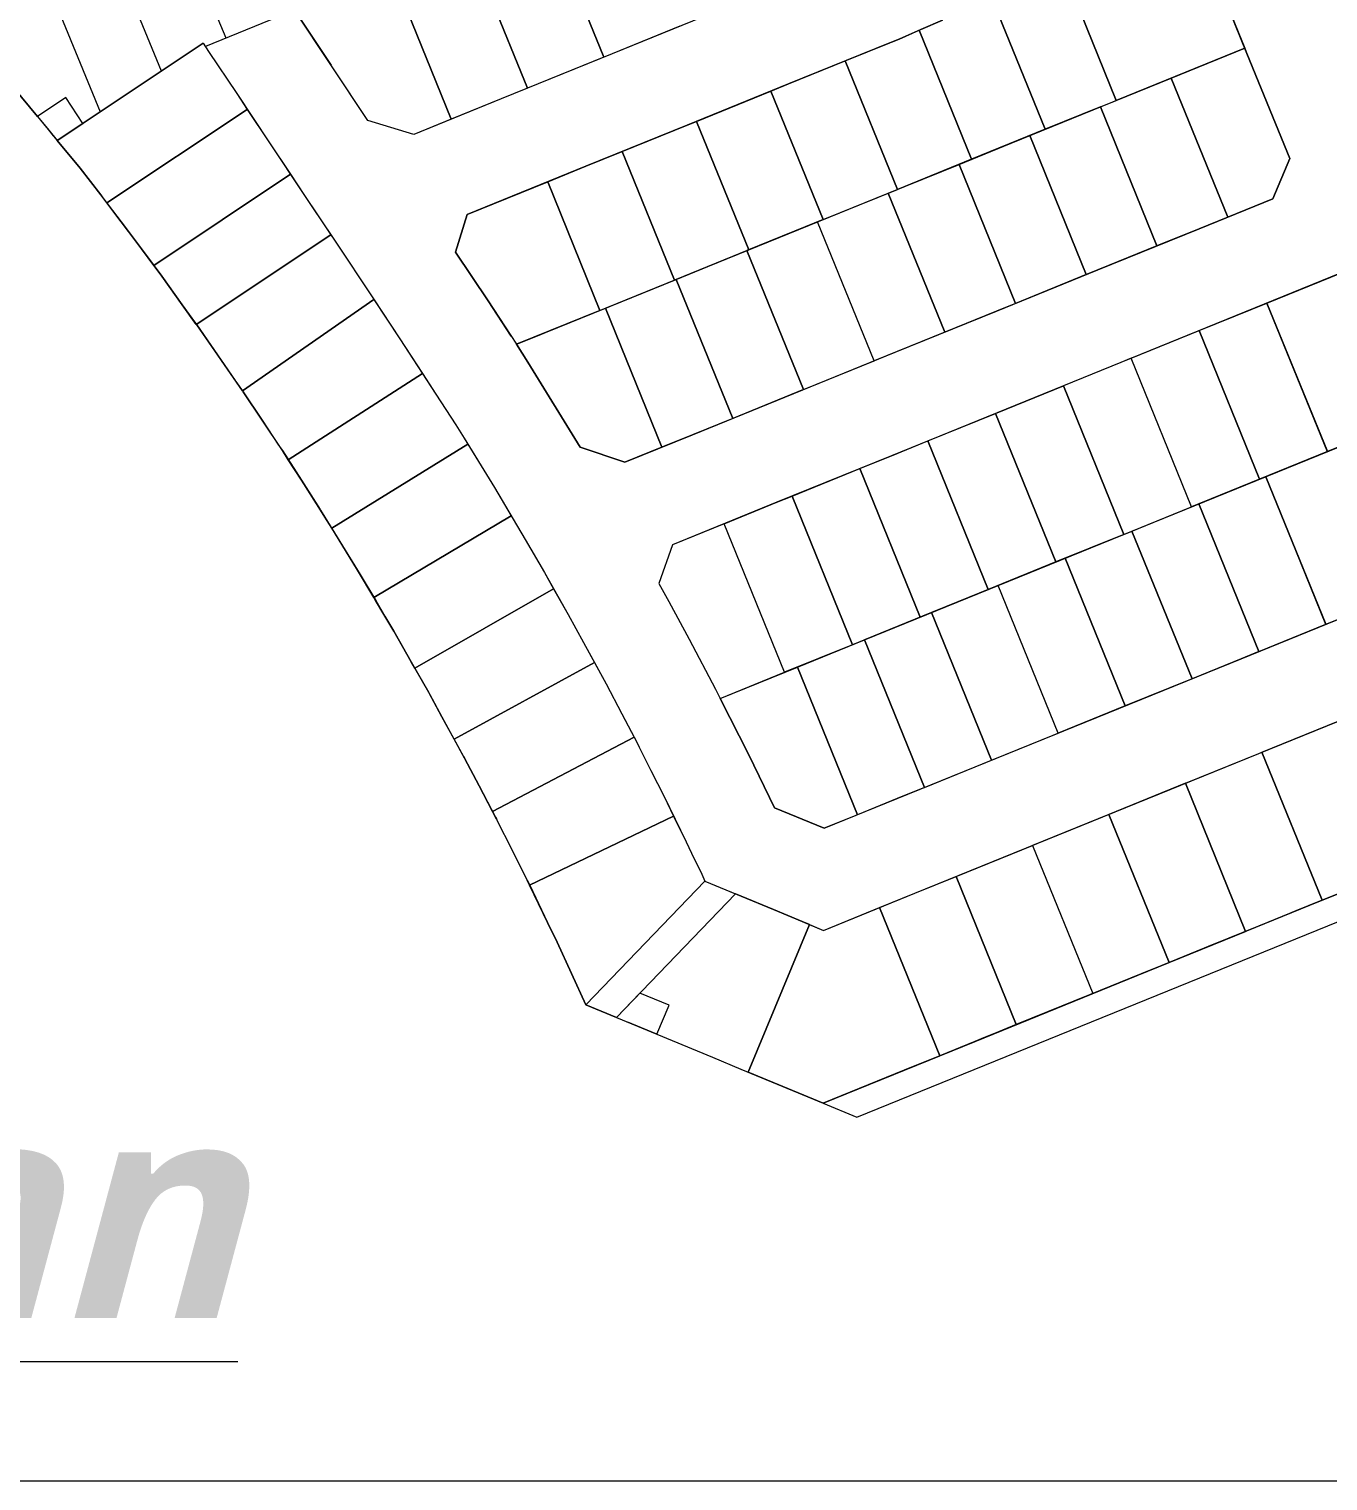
# Model space of a CAD drawing. Header units: millimetres. Extents: x -11775 to 1045055, y -409013 to 338495.
# Drawn here: x 354832 to 606705, y -409013 to -127490 of the extents above; entities that cross this region are included whole.
import ezdxf

# ---------------------------------------------------------------- set-up
doc = ezdxf.new("R2010")
doc.units = ezdxf.units.MM
doc.layers.add('A-DETL', color=90, linetype='Continuous', lineweight=9)
doc.layers.add('G-ANNO-TEXT', color=231, linetype='Continuous', lineweight=9)
doc.styles.add('Lucida Sans Unicode_B_I', font='', dxfattribs={"height": 42000})
doc.styles.get('Lucida Sans Unicode_B_I').set_extended_font_data('Lucida Sans Unicode', italic=True, bold=True)

msp = doc.modelspace()

# ---------------------------------------------------------------- linework, layer by layer
at = {"layer": 'A-DETL'}
for p, q in [((393049.185, -129250.107), (381211.564, -100598.388)), ((393049.185, -129250.107), (381211.564, -100598.388)), ((591001.691, -132223.5), (579268.691, -103356.5)), ((380535.976, -135626.928), (368242.007, -105870.668)), ((466270.565, -132949.129), (455173.529, -105654.841)), ((455173.529, -105654.841), (466270.164, -132948.142)), ((466270.164, -132948.142), (455173.529, -105654.841)), ((355272.464, -111142.983), (368656.828, -143538.431)), ((440420.578, -111750.108), (451482.833, -138958.849)), ((451482.833, -138958.849), (440420.578, -111750.108)), ((440420.578, -111750.108), (451483.714, -138961.017)), ((554436.11, -113737.487), (565654.664, -141338.515)), ((565654.664, -141338.515), (554436.11, -113737.487)), ((436696.864, -144972.905), (425667.627, -117845.374)), ((425667.627, -117845.374), (436695.564, -144969.707)), ((436695.564, -144969.707), (425667.627, -117845.374)), ((584555.39, -116363.5), (590587.332, -131204.527)), ((406322.691, -123853.5), (389020.106, -130888.208)), ((420536.691, -145193.5), (406322.691, -123853.5)), ((406322.691, -123853.5), (413429.691, -134523.5)), ((489372.691, -123556.5), (467880.691, -132293.5)), ((551891.138, -146932.759), (541400.645, -121122.982)), ((551891.153, -146932.796), (541400.645, -121122.982)), ((541400.645, -121122.982), (551891.138, -146932.759)), ((420536.691, -145193.5), (407359.177, -125409.614)), ((531990.691, -125756.5), (527759.691, -127590.5)), ((527759.691, -127590.5), (531990.691, -125756.5)), ((565654.664, -141338.515), (559622.503, -126497.578)), ((481057.28, -126936.909), (467880.691, -132293.5)), ((523528.691, -129425.5), (522051.691, -130025.5)), ((522051.691, -130025.5), (523528.691, -129425.5)), ((527759.691, -127590.5), (523528.691, -129425.5)), ((523528.691, -129425.5), (527443.447, -127727.656)), ((527443.447, -127727.656), (527759.691, -127590.5)), ((527443.447, -127727.656), (537608.934, -152737.821)), ((527443.447, -127727.656), (537608.934, -152737.821)), ((537608.934, -152737.821), (527443.447, -127727.656)), ((356451.848, -144455.481), (345099.691, -130724.5)), ((345101.691, -130722.5), (356454.63, -144458.846)), ((388599.691, -130256.5), (360293.682, -149108.279)), ((360296.038, -149106.71), (388599.691, -130256.5)), ((388599.691, -130256.5), (389655.954, -131842.704)), ((389655.954, -131842.704), (395093.691, -140005.5)), ((389655.954, -131842.704), (395093.691, -140005.5)), ((467880.691, -132293.5), (446388.691, -141029.5)), ((454998.945, -186315.001), (590587.332, -131204.527)), ((467880.691, -132293.5), (466270.164, -132948.142)), ((521740.691, -130151.5), (502101.691, -138136.5)), ((513075.277, -133674.761), (521740.691, -130151.5)), ((522051.691, -130025.5), (521740.691, -130151.5)), ((521740.691, -130151.5), (522051.691, -130025.5)), ((590587.332, -131204.527), (565654.664, -141338.515)), ((576302.244, -137010.761), (590587.501, -131204.458)), ((590587.501, -131204.458), (591001.691, -132223.5)), ((599288.691, -152602.5), (591001.691, -132223.5)), ((591001.691, -132223.5), (599288.691, -152602.5)), ((466270.164, -132948.142), (451482.833, -138958.849)), ((502101.691, -138136.5), (513075.277, -133674.761)), ((513075.277, -133674.761), (523203.405, -158593.009)), ((523203.405, -158593.009), (513075.277, -133674.761)), ((523203.405, -158593.009), (513075.277, -133674.761)), ((565654.664, -141338.515), (576302.244, -137010.761)), ((587259.044, -163966.829), (576302.244, -137010.761)), ((587259.044, -163966.829), (576302.244, -137010.761)), ((576302.244, -137010.761), (587259.044, -163966.829)), ((395093.691, -140005.5), (401321.691, -149355.5)), ((395093.691, -140005.5), (397129.581, -143061.95)), ((451482.833, -138958.849), (446388.691, -141029.5)), ((502101.691, -138136.5), (482461.691, -146119.5)), ((484264.81, -145386.593), (498670.278, -139531.254)), ((498670.278, -139531.254), (502101.691, -138136.5)), ((508797.876, -164448.197), (498670.278, -139531.254)), ((498670.278, -139531.254), (508797.876, -164448.197)), ((498670.278, -139531.254), (508797.876, -164448.197)), ((361961.252, -140788.448), (356451.848, -144455.481)), ((361961.252, -140788.448), (356451.848, -144455.481)), ((361961.252, -140788.448), (356451.848, -144455.481)), ((361961.252, -140788.448), (356451.848, -144455.481)), ((361961.252, -140788.448), (356451.848, -144455.481)), ((365286.992, -145782.739), (361961.252, -140788.448)), ((365286.992, -145782.739), (361961.252, -140788.448)), ((365286.992, -145782.739), (361961.252, -140788.448)), ((365286.992, -145782.739), (361961.252, -140788.448)), ((368656.828, -143538.431), (365286.992, -145782.739)), ((369903.617, -161197.063), (397129.581, -143061.95)), ((369903.617, -161197.063), (397129.581, -143061.95)), ((397129.581, -143061.95), (369905.957, -161195.504)), ((397129.581, -143061.95), (401321.691, -149355.5)), ((446388.691, -141029.5), (429421.691, -147926.5)), ((446388.691, -141029.5), (436695.564, -144969.707)), ((548878.571, -148157.229), (562590.408, -142583.995)), ((562590.477, -142584.166), (551891.153, -146932.796)), ((562590.408, -142583.995), (573547.277, -169540.234)), ((562590.477, -142584.166), (565654.664, -141338.515)), ((562590.477, -142584.166), (565654.664, -141338.515)), ((573547.277, -169540.234), (562590.477, -142584.166)), ((573547.211, -169540.073), (562590.477, -142584.166)), ((356451.848, -144455.481), (358393.722, -146805.026)), ((356451.848, -144455.481), (358393.722, -146805.026)), ((356451.848, -144455.481), (358391.551, -146806.82)), ((356454.63, -144458.846), (360296.691, -149107.5)), ((360293.682, -149108.279), (365286.992, -145782.739)), ((360293.682, -149108.279), (365286.992, -145782.739)), ((360293.682, -149108.279), (365286.992, -145782.739)), ((429421.691, -147926.5), (420536.691, -145193.5)), ((429421.691, -147926.5), (420536.691, -145193.5)), ((436695.564, -144969.707), (429421.691, -147926.5)), ((482461.691, -146119.5), (462821.691, -154103.5)), ((469859.566, -151242.482), (482461.691, -146119.5)), ((482461.691, -146119.5), (484264.81, -145386.593)), ((484264.81, -145386.593), (494392.347, -170303.386)), ((484264.81, -145386.593), (494392.347, -170303.386)), ((494392.347, -170303.386), (484264.81, -145386.593)), ((358391.551, -146806.82), (360293.682, -149108.279)), ((358393.722, -146805.026), (359218.57, -147803.041)), ((358393.722, -146805.026), (360293.682, -149108.279)), ((359218.57, -147803.041), (360293.682, -149108.279)), ((364718.691, -154456.5), (360296.038, -149106.71)), ((360296.691, -149107.5), (364718.691, -154456.5)), ((535166.734, -153730.463), (548878.571, -148157.229)), ((551891.138, -146932.759), (537608.934, -152737.821)), ((559835.51, -175113.639), (548878.571, -148157.229)), ((548878.571, -148157.229), (559835.39, -175113.343)), ((559835.39, -175113.343), (548878.571, -148157.229)), ((401321.691, -149355.5), (408115.691, -159555.5)), ((401321.691, -149355.5), (405516.211, -155652.836)), ((462821.691, -154103.5), (469859.566, -151242.482)), ((469859.566, -151242.482), (479986.817, -176158.574)), ((479986.817, -176158.574), (469859.566, -151242.482)), ((479986.817, -176158.574), (469859.566, -151242.482)), ((368722.691, -159658.5), (364718.691, -154456.5)), ((364718.691, -154456.5), (368722.691, -159658.5)), ((462821.691, -154103.5), (439775.691, -163472.5)), ((455408.08, -157117.391), (462821.691, -154103.5)), ((521454.898, -159303.697), (535166.734, -153730.463)), ((537608.934, -152737.821), (523203.405, -158593.009)), ((546123.855, -180687.319), (535166.734, -153730.463)), ((546123.855, -180687.319), (535166.734, -153730.463)), ((535166.734, -153730.463), (546123.855, -180687.319)), ((595988.691, -160418.5), (599288.691, -152602.5)), ((599288.691, -152602.5), (595988.691, -160418.5)), ((379007.514, -173309.707), (405516.211, -155652.836)), ((405516.211, -155652.836), (379007.514, -173309.707)), ((379007.514, -173309.707), (405516.211, -155652.836)), ((405516.211, -155652.836), (408115.691, -159555.5)), ((439775.691, -163472.5), (455408.08, -157117.391)), ((465534.968, -182032.589), (455408.08, -157117.391)), ((455408.08, -157117.391), (465534.968, -182032.589)), ((455408.08, -157117.391), (465534.968, -182032.589)), ((369905.957, -161195.504), (368722.691, -159658.5)), ((368722.691, -159658.5), (369156.155, -160221.549)), ((369156.155, -160221.549), (372726.691, -164859.5)), ((408115.691, -159555.5), (414042.691, -168454.5)), ((408115.691, -159555.5), (413335.528, -167392.741)), ((507743.061, -164876.931), (521454.898, -159303.697)), ((508797.876, -164448.197), (523203.405, -158593.009)), ((532412.142, -186260.858), (521454.898, -159303.697)), ((521454.898, -159303.697), (532412.142, -186260.858)), ((532412.142, -186260.858), (521454.898, -159303.697)), ((581704.691, -166224.5), (595988.691, -160418.5)), ((595988.691, -160418.5), (587259.044, -163966.829)), ((372724.691, -164861.5), (369903.617, -161197.063)), ((374127.691, -166749.5), (372724.691, -164861.5)), ((372726.691, -164859.5), (374129.691, -166747.5)), ((439775.691, -163472.5), (437543.691, -170725.5)), ((437543.691, -170725.5), (439775.691, -163472.5)), ((507743.061, -164876.931), (494031.225, -170450.165)), ((508797.876, -164448.197), (494392.347, -170303.386)), ((518700.364, -191834.235), (507743.061, -164876.931)), ((518700.364, -191834.235), (507743.061, -164876.931)), ((518700.364, -191834.235), (507743.061, -164876.931)), ((587259.044, -163966.829), (581704.691, -166224.5)), ((376641.691, -170128.5), (374127.691, -166749.5)), ((374129.691, -166747.5), (376643.691, -170126.5)), ((413335.528, -167392.741), (387265.595, -184756.096)), ((387265.595, -184756.096), (413335.528, -167392.741)), ((413335.528, -167392.741), (387265.595, -184756.096)), ((413335.528, -167392.741), (414042.691, -168454.5)), ((414042.691, -168454.5), (421594.691, -179792.5)), ((414042.691, -168454.5), (421594.691, -179792.5)), ((562063.691, -174207.5), (581704.691, -166224.5)), ((581704.691, -166224.5), (573547.211, -169540.073)), ((379007.514, -173309.707), (376641.691, -170128.5)), ((376643.691, -170126.5), (377780.194, -171654.7)), ((377780.194, -171654.7), (380560.691, -175393.5)), ((437543.691, -170725.5), (443843.691, -180182.5)), ((443843.691, -180182.5), (437543.691, -170725.5)), ((494392.347, -170303.386), (479986.817, -176158.574)), ((480319.388, -176023.399), (494031.225, -170450.165)), ((494031.225, -170450.165), (504988.585, -197407.613)), ((504988.585, -197407.613), (494031.225, -170450.165)), ((494031.225, -170450.165), (504988.585, -197407.613)), ((573547.277, -169540.234), (562063.691, -174207.5)), ((380558.691, -175395.5), (379007.514, -173309.707)), ((542423.691, -182191.5), (562063.691, -174207.5)), ((562063.691, -174207.5), (559835.39, -175113.343)), ((611001.691, -174069.5), (588768.691, -183106.5)), ((384554.691, -180965.5), (380558.691, -175395.5)), ((380560.691, -175393.5), (384556.691, -180963.5)), ((465534.968, -182032.589), (479986.817, -176158.574)), ((466607.551, -181596.633), (480319.388, -176023.399)), ((491276.807, -202980.99), (480319.388, -176023.399)), ((491276.807, -202980.99), (480319.388, -176023.399)), ((480319.388, -176023.399), (491276.807, -202980.99)), ((559835.39, -175113.343), (546123.855, -180687.319)), ((594872.042, -180625.684), (609334.575, -174747.129)), ((421687.474, -179931.79), (396231.508, -197641.057)), ((421687.471, -179931.792), (396231.508, -197641.057)), ((396231.508, -197641.057), (421687.471, -179931.792)), ((421594.691, -179792.5), (426763.691, -187552.5)), ((421687.471, -179931.792), (426763.691, -187552.5)), ((387265.595, -184756.096), (384554.691, -180965.5)), ((384556.691, -180963.5), (386420.541, -183569.68)), ((443843.691, -180182.5), (449346.767, -188612.352)), ((448318.691, -187037.5), (443843.691, -180182.5)), ((465534.968, -182032.589), (449346.767, -188612.352)), ((454998.945, -186315.001), (466607.551, -181596.633)), ((477564.908, -208554.07), (466607.551, -181596.633)), ((466607.551, -181596.633), (477564.908, -208554.07)), ((477564.89, -208554.027), (466607.551, -181596.633)), ((522783.691, -190174.5), (542423.691, -182191.5)), ((542423.691, -182191.5), (532412.142, -186260.858)), ((546123.855, -180687.319), (542423.691, -182191.5)), ((588768.691, -183106.5), (594872.042, -180625.684)), ((606584.23, -209436.391), (594870.134, -180620.99)), ((594872.042, -180625.684), (606584.142, -209436.175)), ((606584.142, -209436.175), (594872.042, -180625.684)), ((386420.541, -183569.68), (387343.691, -184860.5)), ((396231.508, -197641.057), (387341.691, -184862.5)), ((387343.691, -184860.5), (394834.498, -195628.067)), ((588768.691, -183106.5), (566534.691, -192144.5)), ((581717.282, -185972.859), (588768.691, -183106.5)), ((426763.691, -187552.5), (433744.691, -198256.5)), ((426763.691, -187552.5), (431150.036, -194278.103)), ((449346.767, -188612.352), (454998.945, -186315.001)), ((453743.536, -186825.267), (449346.767, -188612.352)), ((449346.767, -188612.352), (453743.536, -186825.267)), ((449346.767, -188612.352), (451528.691, -192107.5)), ((451528.691, -192107.5), (449346.767, -188612.352)), ((454949.296, -186335.181), (453743.536, -186825.267)), ((453743.536, -186825.267), (454949.296, -186335.181)), ((532412.142, -186260.858), (518700.364, -191834.235)), ((568562.579, -191320.175), (581717.282, -185972.859)), ((593429.653, -214784.017), (581715.557, -185968.616)), ((581717.282, -185972.859), (593429.177, -214782.847)), ((593429.177, -214782.847), (581717.282, -185972.859)), ((503143.691, -198157.5), (522783.691, -190174.5)), ((568562.579, -191320.175), (566534.691, -192144.5)), ((580275.076, -220131.642), (568560.98, -191316.242)), ((580274.212, -220129.519), (568562.579, -191320.175)), ((580274.212, -220129.519), (568562.579, -191320.175)), ((451528.691, -192107.5), (461726.691, -208586.5)), ((461726.691, -208586.5), (451528.691, -192107.5)), ((504988.585, -197407.613), (518700.364, -191834.235)), ((566534.691, -192144.5), (544301.691, -201181.5)), ((566534.691, -192144.5), (555407.772, -196667.235)), ((394954.263, -195800.222), (396350.691, -197807.5)), ((405083.873, -210990.077), (431150.036, -194278.103)), ((431150.036, -194278.103), (405083.873, -210990.077)), ((405083.873, -210990.077), (431150.036, -194278.103)), ((431150.036, -194278.103), (433744.691, -198256.5)), ((544301.691, -201181.5), (555407.772, -196667.235)), ((567120.498, -225479.268), (555406.403, -196663.867)), ((555407.772, -196667.235), (567119.248, -225476.191)), ((555407.772, -196667.235), (567119.248, -225476.191)), ((400034.691, -203343.5), (396348.691, -197809.5)), ((396350.691, -197807.5), (400036.691, -203341.5)), ((433744.691, -198256.5), (437589.691, -204253.5)), ((433744.691, -198256.5), (437589.691, -204253.5)), ((483503.691, -206140.5), (503143.691, -198157.5)), ((504988.585, -197407.613), (491276.807, -202980.99)), ((544301.691, -201181.5), (522067.691, -210218.5)), ((529098.023, -207361.024), (542252.933, -202014.217)), ((553965.921, -230826.893), (542251.826, -202011.493)), ((542252.933, -202014.217), (544301.691, -201181.5)), ((542252.933, -202014.217), (553964.283, -230822.863)), ((553964.283, -230822.863), (542252.933, -202014.217)), ((403948.691, -209219.5), (400034.691, -203343.5)), ((400036.691, -203341.5), (403237.064, -208146.148)), ((437589.691, -204253.5), (439188.691, -206844.5)), ((437589.691, -204253.5), (439188.691, -206844.5)), ((491276.807, -202980.99), (483503.691, -206140.5)), ((403237.064, -208146.148), (403950.691, -209217.5)), ((413517.309, -224274.977), (439899.427, -207996.32)), ((439899.427, -207996.32), (413517.309, -224274.977)), ((439899.427, -207996.32), (413517.309, -224274.977)), ((439188.691, -206844.5), (445071.691, -216378.5)), ((439188.691, -206844.5), (439899.427, -207996.32)), ((439899.427, -207996.32), (445071.691, -216378.5)), ((470346.691, -211487.5), (483503.691, -206140.5)), ((483503.691, -206140.5), (477564.89, -208554.027)), ((488877.691, -257276.5), (615395.751, -205854.806)), ((522067.691, -210218.5), (529098.023, -207361.024)), ((540811.344, -236174.519), (529097.248, -207359.118)), ((529098.023, -207361.024), (540809.318, -236169.535)), ((540809.318, -236169.535), (529098.023, -207361.024)), ((615395.751, -205854.806), (606584.142, -209436.175)), ((405083.873, -210990.077), (403948.691, -209219.5)), ((403950.691, -209217.5), (407650.691, -214988.5)), ((407648.691, -214990.5), (405083.873, -210990.077)), ((461726.691, -208586.5), (470346.691, -211487.5)), ((470346.691, -211487.5), (461726.691, -208586.5)), ((477564.908, -208554.07), (470346.691, -211487.5)), ((522067.691, -210218.5), (499834.691, -219255.5)), ((515943.153, -212707.928), (522067.691, -210218.5)), ((606584.142, -209436.175), (593429.177, -214782.847)), ((606584.23, -209436.391), (594644.257, -214288.993)), ((607613.94, -209017.626), (606584.142, -209436.175)), ((502788.327, -218054.942), (515943.153, -212707.928)), ((527656.767, -241522.145), (515942.671, -212706.744)), ((515943.153, -212707.928), (527654.353, -241516.207)), ((527654.353, -241516.207), (515943.153, -212707.928)), ((411348.691, -220760.5), (407648.691, -214990.5)), ((407650.691, -214988.5), (411300.168, -220679.711)), ((445071.691, -216378.5), (448706.691, -222506.5)), ((445071.691, -216378.5), (448348.006, -221901.818)), ((593429.177, -214782.847), (580274.212, -220129.519)), ((594644.257, -214288.993), (581674.573, -219560.36)), ((606281.956, -242916.466), (594641.582, -214282.412)), ((606281.558, -242915.488), (594644.257, -214288.993)), ((594644.257, -214288.993), (606281.558, -242915.488)), ((499834.691, -219255.5), (479594.691, -227482.5)), ((489633.517, -223401.995), (499834.691, -219255.5)), ((499834.691, -219255.5), (502788.327, -218054.942)), ((514502.19, -246869.77), (502788.094, -218054.369)), ((502788.327, -218054.942), (514499.388, -246862.879)), ((514499.388, -246862.879), (502788.327, -218054.942)), ((568704.89, -224831.727), (581674.573, -219560.36)), ((593312.654, -248188.773), (581672.28, -219554.719)), ((581674.573, -219560.36), (593312.654, -248188.773)), ((581674.573, -219560.36), (593312.654, -248188.773)), ((412215.691, -222165.5), (411348.691, -220760.5)), ((411350.691, -220758.5), (412217.691, -222163.5)), ((413517.309, -224274.977), (412215.691, -222165.5)), ((412217.691, -222163.5), (418549.691, -232425.5)), ((421684.87, -237715.938), (448348.006, -221901.818)), ((448348.006, -221901.818), (421684.917, -237715.91)), ((448348.006, -221901.818), (421684.917, -237715.91)), ((448348.006, -221901.818), (448706.691, -222506.5)), ((567119.248, -225476.191), (580274.212, -220129.519)), ((418547.691, -232427.5), (413517.309, -224274.977)), ((448706.691, -222506.5), (451034.691, -226495.5)), ((448706.691, -222506.5), (451034.691, -226495.5)), ((489633.517, -223401.995), (479594.691, -227482.5)), ((501344.424, -252209.551), (489633.517, -223401.995)), ((501347.612, -252217.396), (489633.517, -223401.995)), ((501344.424, -252209.551), (489633.517, -223401.995)), ((555735.206, -230103.093), (568704.89, -224831.727)), ((580343.353, -253461.08), (568702.979, -224827.026)), ((580343.387, -253461.163), (568704.89, -224831.727)), ((568704.89, -224831.727), (580343.353, -253461.08)), ((451034.691, -226495.5), (454761.691, -232881.5)), ((451034.691, -226495.5), (454761.691, -232881.5)), ((479594.691, -227482.5), (476956.691, -234982.5)), ((479594.691, -227482.5), (476956.691, -234982.5)), ((567119.248, -225476.191), (553964.283, -230822.863)), ((553964.283, -230822.863), (540809.318, -236169.535)), ((542765.522, -235374.46), (555735.206, -230103.093)), ((567374.043, -258733.367), (555733.677, -230099.333)), ((555735.206, -230103.093), (567374.043, -258733.367)), ((567374.043, -258733.367), (555735.206, -230103.093)), ((421684.917, -237715.91), (418547.691, -232427.5)), ((418549.691, -232425.5), (419031.632, -233237.923)), ((419031.632, -233237.923), (422046.691, -238320.5)), ((454761.691, -232881.5), (459395.691, -241012.5)), ((454761.691, -232881.5), (456561.92, -236040.252)), ((456561.92, -236040.252), (429628.439, -251388.176)), ((429628.439, -251388.176), (456561.92, -236040.252)), ((456561.92, -236040.252), (429628.439, -251388.176)), ((456561.92, -236040.252), (459395.691, -241012.5)), ((476956.691, -234982.5), (478878.691, -238495.5)), ((476956.691, -234982.5), (478878.691, -238495.5)), ((540809.318, -236169.535), (527654.353, -241516.207)), ((542765.522, -235374.46), (529795.839, -240645.827)), ((554404.7, -264005.572), (542764.376, -235371.64)), ((554404.75, -264005.694), (542765.522, -235374.46)), ((554404.767, -264005.736), (542765.522, -235374.46)), ((422044.691, -238322.5), (421684.87, -237715.938)), ((423834.691, -241340.5), (422044.691, -238322.5)), ((422046.691, -238320.5), (423836.691, -241338.5)), ((478878.691, -238495.5), (482860.691, -245811.5)), ((478878.691, -238495.5), (482860.691, -245811.5)), ((425541.691, -244217.5), (423834.691, -241340.5)), ((423836.691, -241338.5), (425543.691, -244215.5)), ((459395.691, -241012.5), (462362.691, -246450.5)), ((459395.691, -241012.5), (462362.691, -246450.5)), ((527654.353, -241516.207), (514499.388, -246862.879)), ((529795.839, -240645.827), (516826.155, -245917.194)), ((541435.449, -269278.001), (529795.075, -240643.947)), ((541435.357, -269277.776), (529795.839, -240645.827)), ((529795.839, -240645.827), (541435.357, -269277.776)), ((589884.691, -249582.5), (612117.691, -240542.5)), ((606281.558, -242915.488), (612117.691, -240542.5)), ((428935.691, -250172.5), (425541.691, -244217.5)), ((425543.691, -244215.5), (425819.414, -244699.274)), ((425819.414, -244699.274), (428937.691, -250170.5)), ((593312.654, -248188.773), (606281.558, -242915.488)), ((462362.691, -246450.5), (466721.691, -254438.5)), ((462362.691, -246450.5), (464486.676, -250342.768)), ((482860.691, -245811.5), (487933.691, -255477.5)), ((482860.691, -245811.5), (487933.691, -255477.5)), ((514499.388, -246862.879), (501344.424, -252209.551)), ((503856.472, -251188.561), (516826.155, -245917.194)), ((515360.691, -338494.5), (738813.691, -247656.5)), ((515362.691, -338492.5), (738815.691, -247654.5)), ((528466.147, -274550.308), (516825.773, -245916.254)), ((516826.155, -245917.194), (528466.041, -274550.046)), ((516826.155, -245917.194), (528466.041, -274550.046)), ((429628.439, -251388.176), (428935.691, -250172.5)), ((428937.691, -250170.5), (432331.691, -256126.5)), ((464486.676, -250342.768), (437275.535, -265182.119)), ((437275.535, -265182.119), (464486.676, -250342.768)), ((464486.676, -250342.768), (437275.535, -265182.119)), ((464486.676, -250342.768), (466721.691, -254438.5)), ((523185.691, -276696.5), (589884.691, -249582.5)), ((589884.691, -249582.5), (580343.387, -253461.163)), ((593312.654, -248188.773), (589884.691, -249582.5)), ((432329.691, -256128.5), (429628.439, -251388.176)), ((488877.691, -257276.5), (503856.472, -251188.561)), ((488877.691, -257276.5), (501344.424, -252209.551)), ((515496.846, -279822.615), (503856.472, -251188.561)), ((515496.846, -279822.615), (503856.472, -251188.561)), ((503856.472, -251188.561), (515496.846, -279822.615)), ((434899.691, -260839.5), (432329.691, -256128.5)), ((432331.691, -256126.5), (432554.731, -256535.348)), ((466721.691, -254438.5), (469788.691, -260284.5)), ((466721.691, -254438.5), (469788.691, -260284.5)), ((487933.691, -255477.5), (488877.691, -257276.5)), ((487933.691, -255477.5), (488877.691, -257276.5)), ((580343.353, -253461.08), (567374.043, -258733.367)), ((432554.731, -256535.348), (434901.691, -260837.5)), ((488877.691, -257276.5), (494379.691, -268202.5)), ((494379.691, -268202.5), (488877.691, -257276.5)), ((567374.052, -258733.387), (554404.767, -264005.736)), ((593288.691, -267953.5), (615520.691, -258912.5)), ((434901.691, -260837.5), (439102.359, -268526.874)), ((437275.535, -265182.119), (434905.691, -260836.5)), ((469788.691, -260284.5), (472856.691, -266129.5)), ((469788.691, -260284.5), (472151.601, -264786.197)), ((593883.831, -267711.477), (608705.145, -261684.151)), ((541435.357, -269277.776), (554404.75, -264005.694)), ((439271.691, -268842.5), (437275.535, -265182.119)), ((472151.601, -264786.197), (444701.955, -279191.721)), ((444701.955, -279191.721), (472151.601, -264786.197)), ((472151.601, -264786.197), (444701.955, -279191.721)), ((472151.601, -264786.197), (472856.691, -266129.5)), ((472856.691, -266129.5), (473146.691, -266705.5)), ((472856.691, -266129.5), (473146.691, -266705.5)), ((473146.691, -266705.5), (475417.691, -271225.5)), ((473146.691, -266705.5), (475417.691, -271225.5)), ((439102.359, -268526.874), (439273.691, -268840.5)), ((442095.691, -274225.5), (439271.691, -268842.5)), ((439273.691, -268840.5), (442097.691, -274223.5)), ((494379.691, -268202.5), (499394.691, -278488.5)), ((499394.691, -278488.5), (494379.691, -268202.5)), ((526589.691, -295067.5), (593288.691, -267953.5)), ((528466.014, -274549.981), (541435.357, -269277.776)), ((579061.757, -273736.932), (593288.691, -267953.5)), ((593288.691, -267953.5), (593883.831, -267711.477)), ((593883.831, -267711.477), (605557.772, -296429.565)), ((605557.772, -296429.565), (593883.831, -267711.477)), ((593883.831, -267711.477), (605558.048, -296430.246)), ((475417.691, -271225.5), (477979.691, -276321.5)), ((475417.691, -271225.5), (477979.691, -276321.5)), ((444701.955, -279191.721), (442095.691, -274225.5)), ((442097.691, -274223.5), (445282.691, -280292.5)), ((528466.041, -274550.046), (523185.691, -276696.5)), ((579061.757, -273736.932), (564239.65, -279762.308)), ((590735.675, -302454.965), (579061.757, -273736.932)), ((579061.757, -273736.932), (590735.882, -302455.476)), ((590735.675, -302454.965), (579061.757, -273736.932)), ((477979.691, -276321.5), (482262.691, -285105.5)), ((477979.691, -276321.5), (479813.845, -280083.164)), ((499394.691, -278488.5), (508986.691, -282469.5)), ((508986.691, -282469.5), (499394.691, -278488.5)), ((508986.691, -282469.5), (523185.691, -276696.5)), ((523185.691, -276696.5), (515496.846, -279822.615)), ((445280.691, -280294.5), (444701.955, -279191.721)), ((445446.691, -280624.5), (445280.691, -280294.5)), ((445282.691, -280292.5), (445448.691, -280622.5)), ((448359.691, -286419.5), (445446.691, -280624.5)), ((445448.691, -280622.5), (445638.05, -280999.202)), ((445638.05, -280999.202), (448361.691, -286417.5)), ((479813.845, -280083.164), (451906.239, -293516.875)), ((479813.845, -280083.164), (451906.239, -293516.875)), ((451906.239, -293516.875), (479813.845, -280083.164)), ((479813.845, -280083.164), (482262.691, -285105.5)), ((515496.846, -279822.615), (508986.691, -282469.5)), ((564239.65, -279762.308), (549417.544, -285787.685)), ((575913.568, -308480.341), (564239.65, -279762.308)), ((564239.65, -279762.308), (575913.568, -308480.341)), ((564239.65, -279762.308), (575913.716, -308480.706)), ((451437.691, -292543.5), (448359.691, -286419.5)), ((448361.691, -286417.5), (451439.691, -292541.5)), ((482262.691, -285105.5), (483302.691, -287282.5)), ((482262.691, -285105.5), (483302.691, -287282.5)), ((534595.437, -291813.061), (549417.544, -285787.685)), ((549417.544, -285787.685), (561091.462, -314505.718)), ((549417.544, -285787.685), (561091.55, -314505.935)), ((549417.544, -285787.685), (561091.462, -314505.718)), ((483302.691, -287282.5), (485269.691, -291353.5)), ((483302.691, -287282.5), (485269.691, -291353.5)), ((604962.691, -296671.5), (627195.691, -287632.5)), ((451906.239, -293516.875), (451437.691, -292543.5)), ((451439.691, -292541.5), (451909.733, -293517.979)), ((485888.691, -292696.5), (462806.992, -316681.206)), ((485888.691, -292696.5), (462807.373, -316680.81)), ((462807.691, -316681.5), (485888.691, -292696.5)), ((485269.691, -291353.5), (485888.691, -292696.5)), ((485269.691, -291353.5), (485888.691, -292696.5)), ((485888.691, -292696.5), (499216.691, -298227.5)), ((485888.691, -292696.5), (491839.297, -295165.948)), ((526589.691, -295067.5), (534595.437, -291813.061)), ((534595.437, -291813.061), (546269.384, -320531.165)), ((534595.437, -291813.061), (546269.384, -320531.165)), ((546269.356, -320531.095), (534595.437, -291813.061)), ((620379.645, -290403.617), (605557.772, -296429.565)), ((455376.691, -300726.5), (451906.239, -293516.875)), ((451909.733, -293517.979), (455378.691, -300724.5)), ((491839.297, -295165.948), (468757.608, -319150.645)), ((491839.297, -295165.948), (468757.609, -319150.642)), ((491839.297, -295165.948), (468757.609, -319150.642)), ((499216.691, -298227.5), (491839.297, -295165.948)), ((508914.691, -302252.5), (526589.691, -295067.5)), ((519773.316, -297838.4), (526589.691, -295067.5)), ((609475.922, -294837.798), (604960.691, -296673.5)), ((504758.691, -300527.5), (499216.691, -298227.5)), ((499216.691, -298227.5), (504758.691, -300527.5)), ((508914.691, -302252.5), (519773.316, -297838.4)), ((531447.222, -326556.404), (519773.316, -297838.4)), ((519773.316, -297838.4), (531447.222, -326556.404)), ((519773.316, -297838.4), (531447.218, -326556.395)), ((538263.691, -323785.5), (604962.691, -296671.5)), ((604962.691, -296671.5), (590735.675, -302454.965)), ((604960.691, -296673.5), (600471.691, -298498.5)), ((605557.772, -296429.565), (604962.691, -296671.5)), ((457224.691, -304564.5), (455376.691, -300726.5)), ((455378.691, -300724.5), (457226.691, -304562.5)), ((494278.124, -329741.597), (506160.818, -301109.47)), ((506160.818, -301109.47), (494278.124, -329741.597)), ((494278.141, -329741.556), (506160.818, -301109.47)), ((506160.818, -301109.47), (504758.691, -300527.5)), ((504758.691, -300527.5), (508914.691, -302252.5)), ((506160.818, -301109.47), (508914.691, -302252.5)), ((595964.851, -300330.424), (587501.798, -303770.764)), ((596471.271, -300124.558), (595964.851, -300330.424)), ((600471.691, -298498.5), (596471.278, -300124.574)), ((575913.568, -308480.341), (590735.675, -302454.965)), ((587501.798, -303770.764), (583466.55, -305411.144)), ((460015.691, -310623.5), (457224.691, -304564.5)), ((457226.691, -304562.5), (460017.691, -310621.5)), ((582727.691, -305711.5), (574522.844, -309046.876)), ((583466.55, -305411.144), (582727.691, -305711.5)), ((561091.462, -314505.718), (575913.568, -308480.341)), ((574522.844, -309046.876), (570461.828, -310697.731)), ((462807.373, -316680.81), (460015.691, -310623.5)), ((460017.691, -310621.5), (462807.691, -316681.5)), ((570461.828, -310697.731), (560494.691, -314749.5)), ((473300.085, -314430.454), (468757.609, -319150.642)), ((478934.983, -316766.674), (473300.085, -314430.454)), ((561091.462, -314505.718), (546269.356, -320531.095)), ((560494.691, -314749.5), (557457.063, -315984.209)), ((468757.609, -319150.642), (462807.691, -316681.5)), ((462807.691, -316681.5), (468759.553, -319148.622)), ((476598.763, -322401.572), (478934.983, -316766.674)), ((557457.107, -315984.317), (545814.903, -320717.022)), ((468757.608, -319150.645), (487333.691, -326859.5)), ((468757.609, -319150.642), (476598.763, -322401.572)), ((468759.553, -319148.622), (487335.691, -326857.5)), ((476568.223, -322391.958), (470934.102, -320053.864)), ((546269.384, -320531.165), (538263.691, -323785.5)), ((545814.903, -320717.022), (544452.385, -321270.903)), ((540256.691, -322976.5), (538261.691, -323787.5)), ((544452.385, -321270.903), (540256.694, -322976.506)), ((508792.691, -335765.5), (538263.691, -323785.5)), ((531447.218, -326556.395), (508792.691, -335765.5)), ((531447.636, -326557.422), (524523.871, -329371.942)), ((538263.691, -323785.5), (531447.222, -326556.404)), ((538261.691, -323787.5), (531447.636, -326557.422)), ((487333.691, -326859.5), (492875.691, -329159.5)), ((487333.691, -326859.5), (492875.691, -329159.5)), ((487335.691, -326857.5), (492877.691, -329157.5)), ((492875.691, -329159.5), (494278.124, -329741.597)), ((492875.691, -329159.5), (508792.691, -335765.5)), ((492877.691, -329157.5), (494280.141, -329739.556)), ((524523.871, -329371.942), (508790.691, -335767.5)), ((508792.691, -335765.5), (494278.141, -329741.556)), ((494280.141, -329739.556), (508792.691, -335765.5)), ((508790.691, -335767.5), (515360.691, -338494.5)), ((508792.691, -335765.5), (515362.691, -338492.5)), ((113589.361, -409012.606), (996589.361, -409012.606))]:
    msp.add_line(p, q, dxfattribs=at)

# ---------------------------------------------------------------- texts
at = {"layer": 'G-ANNO-TEXT', "color": 7, "insert": (161279.659, -335430.511), "char_height": 42000, "width": 290411.29688, "attachment_point": 1, "style": 'Lucida Sans Unicode_B_I'}
msp.add_mtext('\\LKey Plan', dxfattribs=at)

doc.saveas('drawing.dxf')
